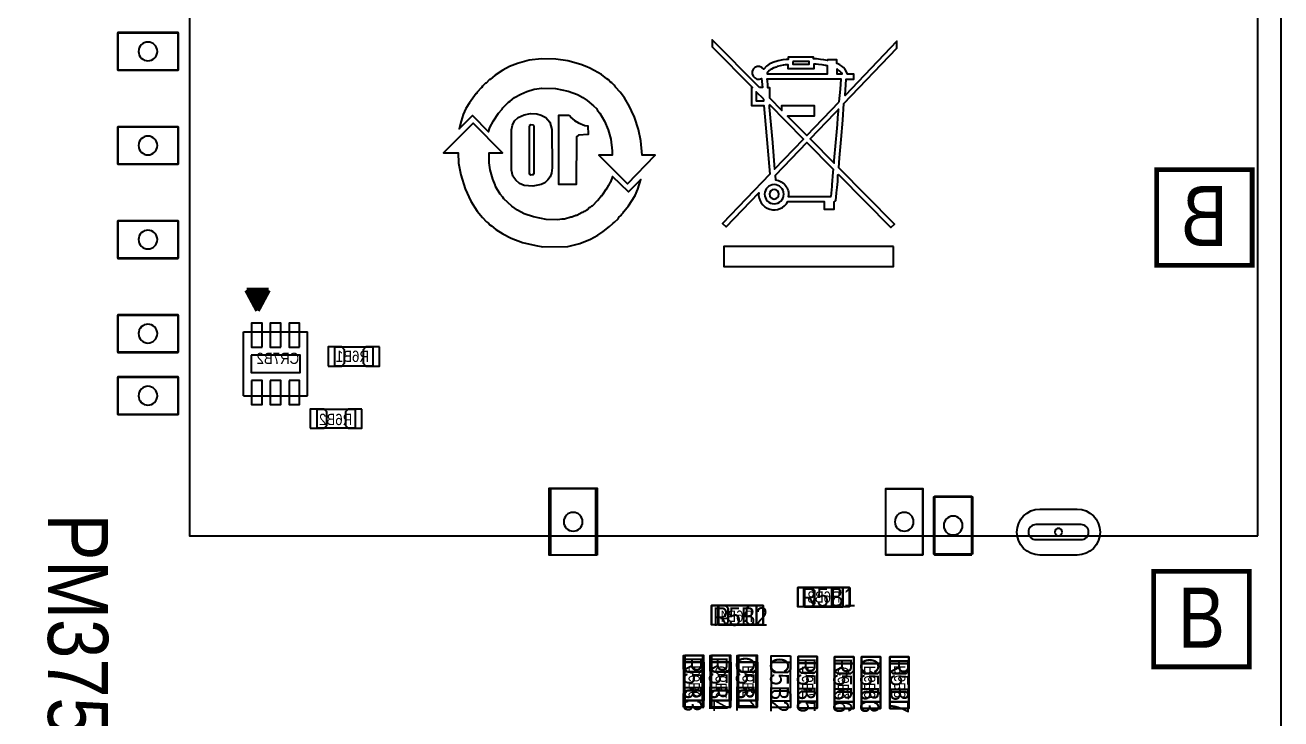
# Model space of a CAD drawing. Extents: x -11 to 122, y -5 to 122.
# Drawn here: x 88.62 to 122, y 71.59 to 90.03 of the extents above; entities that cross this region are included whole.
import ezdxf
from ezdxf.enums import TextEntityAlignment as Align

# ---------------------------------------------------------------- set-up
doc = ezdxf.new("R2010")
doc.units = 0
doc.header["$MEASUREMENT"] = 0
for name, color, linetype in [('BG_OUTLINE', 7, 'CONTINUOUS'), ('BG_SILKSCREEN_BOTTOM', 7, 'CONTINUOUS'), ('BG_SILKSCREEN_TOP', 7, 'CONTINUOUS'), ('PG_ASSEMBLY_BOTTOM', 7, 'CONTINUOUS'), ('PG_ASSEMBLY_TOP', 7, 'CONTINUOUS'), ('PIN_BOTTOM', 7, 'CONTINUOUS'), ('PIN_TOP', 7, 'CONTINUOUS'), ('RD_ASSEMBLY_BOTTOM', 7, 'CONTINUOUS'), ('RD_ASSEMBLY_TOP', 7, 'CONTINUOUS')]:
    doc.layers.add(name, color=color, linetype=linetype)

msp = doc.modelspace()

# ---------------------------------------------------------------- linework, layer by layer
at = {"layer": 'BG_OUTLINE'}
msp.add_lwpolyline([(-5, -5), (-5, 122), (122, 122), (122, -5)], close=True, dxfattribs=at)
at = {"layer": 'BG_SILKSCREEN_BOTTOM'}
for points in [[(108.139, 88.367), (106.884, 89.635), (106.884, 89.449), (107.956, 88.367), (107.93, 88.367), (107.93, 87.891), (108.259, 87.891), (108.353, 86.786), (108.42, 86.067), (107.163, 84.753), (107.256, 84.664), (108.121, 85.57, 0.816877), (108.898, 85.337), (109.862, 85.337), (109.862, 85.14), (110.125, 85.14), (110.125, 85.335), (110.152, 85.347), (110.168, 85.363), (110.176, 85.379), (110.181, 85.458), (110.193, 85.569), (110.209, 85.716), (110.222, 85.871), (110.229, 86.049), (110.235, 86.052), (110.242, 86.053), (110.248, 86.052), (111.637, 84.649), (111.73, 84.738), (110.25, 86.233), (110.272, 86.498), (110.317, 86.985), (110.356, 87.499), (110.387, 87.94), (111.796, 89.414), (111.796, 89.6), (110.417, 88.156), (110.446, 88.589), (110.648, 88.589), (110.648, 88.724), (110.481, 88.724), (110.456, 88.788), (110.419, 88.849), (110.375, 88.897), (110.328, 88.937), (110.276, 88.97), (110.227, 88.995), (110.199, 89.003), (110.199, 89.105), (109.953, 89.105), (109.953, 89.084), (109.856, 89.103), (109.76, 89.115), (109.654, 89.127), (109.581, 89.128), (109.581, 89.176), (108.904, 89.176), (108.904, 89.117), (108.85, 89.117), (108.762, 89.106), (108.642, 89.078), (108.5, 89.034), (108.396, 88.985), (108.329, 88.937), (108.254, 88.858, 2.208793), (108.198, 88.609), (108.219, 88.367)], [(110.052, 85.472), (110.072, 85.736), (110.075, 85.779), (110.102, 86.117), (110.103, 86.126), (110.109, 86.194), (109.401, 86.909), (108.557, 86.027), (108.566, 85.911), (108.567, 85.911, -0.435098), (108.909, 85.473), (108.909, 85.472)], [(108.789, 85.533, 1), (108.278, 85.533, 1)], [(108.661, 85.533, 1), (108.406, 85.533, 1)]]:
    msp.add_lwpolyline(points, format="xyb", close=True, dxfattribs=at)
for points in [[(103.054, 88.276), (103.302, 88.181), (103.445, 88.104), (103.559, 88.028), (103.731, 87.885), (103.807, 87.809), (103.836, 87.761), (103.903, 87.685), (104.027, 87.475), (104.122, 87.246), (104.189, 86.999), (104.227, 86.684), (104.227, 86.57), (103.876, 86.57), (104.636, 85.81), (105.371, 86.57), (105.028, 86.57), (104.989, 86.951), (104.923, 87.256), (104.818, 87.58), (104.742, 87.752), (104.684, 87.866), (104.551, 88.095), (104.436, 88.247), (104.313, 88.381), (104.284, 88.429), (104.217, 88.495), (104.17, 88.524), (104.131, 88.572), (104.084, 88.6), (103.941, 88.715), (103.75, 88.819), (103.636, 88.886), (103.55, 88.915), (103.397, 88.982), (103.045, 89.077), (102.73, 89.124), (102.349, 89.134), (102.025, 89.096), (101.71, 89.01), (101.5, 88.924), (101.319, 88.829), (101.119, 88.696), (100.986, 88.581), (100.967, 88.581), (100.881, 88.486), (100.862, 88.486), (100.785, 88.409), (100.757, 88.362), (100.747, 88.362), (100.642, 88.247), (100.623, 88.209), (100.614, 88.209), (100.433, 87.961), (100.337, 87.809), (100.263, 87.651), (100.212, 87.473), (100.161, 87.27), (100.517, 87.625), (100.939, 87.193), (100.976, 87.304), (101.071, 87.485), (101.205, 87.685), (101.3, 87.79), (101.319, 87.828), (101.472, 87.98), (101.52, 88.009), (101.634, 88.104), (101.796, 88.19), (101.958, 88.266), (102.158, 88.324), (102.358, 88.352), (102.721, 88.343)], [(109.712, 88.981), (109.646, 88.989), (109.583, 88.989), (109.583, 88.866), (108.907, 88.866), (108.907, 88.975), (108.822, 88.975), (108.778, 88.963), (108.768, 88.961), (108.694, 88.945), (108.615, 88.923), (108.589, 88.913), (108.534, 88.893), (108.526, 88.889), (108.508, 88.88), (108.464, 88.857), (108.43, 88.837), (108.401, 88.819), (108.372, 88.789), (108.359, 88.774), (108.345, 88.759), (108.345, 88.734), (109.949, 88.734), (109.949, 88.941), (109.911, 88.951), (109.908, 88.952), (109.894, 88.957), (109.81, 88.968)], [(109.029, 89.059), (109.029, 88.988), (109.463, 88.988), (109.463, 89.059)], [(110.339, 88.743), (110.331, 88.755), (110.305, 88.781), (110.282, 88.802), (110.245, 88.831), (110.214, 88.849), (110.198, 88.857), (110.198, 88.731), (110.341, 88.731)], [(110.262, 87.992), (110.293, 88.327), (110.31, 88.59), (108.34, 88.59), (108.343, 88.551), (108.353, 88.434), (108.356, 88.388), (108.357, 88.375), (108.358, 88.369), (108.358, 88.365), (108.405, 88.365), (108.405, 88.096), (108.74, 87.757), (108.74, 87.892), (109.598, 87.892), (109.598, 87.611), (108.885, 87.611), (109.399, 87.091)], [(108.255, 88.062), (108.053, 88.253), (108.053, 88.015), (108.255, 88.015)], [(108.405, 87.915), (108.405, 87.892), (108.396, 87.892), (108.4, 87.846), (108.488, 86.907), (108.489, 86.895), (108.544, 86.195), (109.312, 86.999)], [(110.24, 87.746), (110.244, 87.791), (110.232, 87.78), (110.138, 87.682), (109.488, 87.001), (110.123, 86.359), (110.129, 86.432), (110.146, 86.625), (110.154, 86.714), (110.213, 87.385), (110.226, 87.563)], [(102.225, 87.666), (102.339, 87.637), (102.463, 87.571), (102.568, 87.447), (102.625, 87.256), (102.635, 86.236), (102.616, 86.093), (102.578, 85.998), (102.52, 85.912), (102.435, 85.836), (102.339, 85.788), (102.12, 85.75), (101.891, 85.769), (101.767, 85.817), (101.663, 85.903), (101.586, 86.017), (101.548, 86.169), (101.548, 87.246), (101.577, 87.37), (101.634, 87.485), (101.729, 87.571), (101.891, 87.647), (102.053, 87.675)], [(103.083, 87.637), (103.102, 87.618), (103.121, 87.58), (103.226, 87.494), (103.331, 87.428), (103.502, 87.361), (103.578, 87.351), (103.588, 87.122), (103.331, 87.103), (103.283, 87.056), (103.273, 85.788), (102.806, 85.788), (102.806, 87.637)], [(101.253, 85.531), (101.129, 85.74), (101.119, 85.779), (101.052, 85.931), (100.986, 86.179), (100.957, 86.37), (100.957, 86.636), (101.311, 86.636), (100.53, 87.42), (99.747, 86.636), (100.137, 86.636), (100.147, 86.36), (100.204, 86.046), (100.318, 85.674), (100.471, 85.35), (100.642, 85.083), (100.785, 84.911), (100.89, 84.797), (100.938, 84.768), (100.976, 84.72), (101.024, 84.692), (101.138, 84.596), (101.319, 84.482), (101.539, 84.368), (101.844, 84.253), (102.196, 84.167), (102.387, 84.139), (103.045, 84.148), (103.369, 84.225), (103.655, 84.339), (103.845, 84.444), (103.988, 84.539), (104.16, 84.673), (104.246, 84.759), (104.293, 84.787), (104.389, 84.882), (104.417, 84.93), (104.465, 84.968), (104.484, 85.006), (104.522, 85.035), (104.541, 85.073), (104.665, 85.226), (104.837, 85.502), (104.911, 85.67), (104.987, 85.924), (104.657, 85.593), (104.237, 86.004), (104.179, 85.855), (104.17, 85.855), (104.131, 85.769), (104.122, 85.769), (104.093, 85.702), (104.084, 85.702), (104.065, 85.655), (104.055, 85.655), (103.979, 85.531), (103.969, 85.531), (103.95, 85.493), (103.941, 85.493), (103.845, 85.369), (103.836, 85.369), (103.693, 85.216), (103.674, 85.216), (103.645, 85.178), (103.626, 85.178), (103.569, 85.121), (103.55, 85.121), (103.493, 85.073), (103.474, 85.073), (103.445, 85.045), (103.426, 85.045), (103.292, 84.968), (103.264, 84.968), (103.159, 84.921), (103.13, 84.921), (102.959, 84.873), (102.892, 84.873), (102.787, 84.854), (102.473, 84.863), (102.139, 84.93), (101.891, 85.016), (101.71, 85.111), (101.558, 85.216), (101.348, 85.407), (101.319, 85.454)], [(102.025, 87.351), (102.025, 86.074), (102.063, 86.046), (102.12, 86.055), (102.139, 86.055), (102.149, 86.084), (102.158, 86.084), (102.158, 87.332), (102.13, 87.37), (102.063, 87.38)], [(111.704, 84.143), (107.194, 84.143), (107.194, 83.612), (111.704, 83.612)]]:
    msp.add_lwpolyline(points, close=True, dxfattribs=at)
at = {"layer": 'BG_SILKSCREEN_BOTTOM', "const_width": 0.127}
msp.add_lwpolyline([(121.238, 86.186), (118.698, 86.186), (118.698, 83.646), (121.238, 83.646)], close=True, dxfattribs=at)
at = {"layer": 'BG_SILKSCREEN_TOP', "const_width": 0.127}
msp.add_lwpolyline([(121.16, 75.513), (118.62, 75.513), (118.62, 72.973), (121.16, 72.973)], close=True, dxfattribs=at)
at = {"layer": 'PG_ASSEMBLY_BOTTOM', "const_width": 0.127}
for points in [[(95.094, 82.985), (94.51, 82.985)], [(94.51, 82.985), (94.802, 82.441)], [(94.561, 82.985), (94.561, 82.891)], [(94.627, 82.985), (94.627, 82.766)], [(94.694, 82.985), (94.694, 82.643)], [(94.77, 82.986), (94.72, 82.986)], [(94.77, 82.972), (94.745, 82.972)], [(94.761, 82.985), (94.761, 82.518)], [(94.802, 82.441), (95.094, 82.985)], [(94.828, 82.985), (94.828, 82.488)], [(94.894, 82.985), (94.894, 82.613)], [(94.961, 82.985), (94.961, 82.737)], [(95.028, 82.985), (95.028, 82.861)]]:
    msp.add_lwpolyline(points, dxfattribs=at)
at = {"layer": 'PG_ASSEMBLY_BOTTOM'}
for points in [[(94.431, 80.175), (94.431, 81.875)], [(94.431, 81.875), (96.131, 81.875)], [(96.131, 80.175), (96.131, 81.875)], [(94.431, 80.175), (96.131, 80.175)]]:
    msp.add_lwpolyline(points, dxfattribs=at)
for points in [[(96.854, 81.473), (97.87, 81.473), (97.87, 80.965), (96.854, 80.965)], [(96.383, 79.823), (97.399, 79.823), (97.399, 79.315), (96.383, 79.315)], [(109.34, 75.081), (110.356, 75.081), (110.356, 74.573), (109.34, 74.573)], [(108.06, 74.096), (107.044, 74.096), (107.044, 74.604), (108.06, 74.604)], [(106.663, 73.098), (106.663, 72.082), (106.155, 72.082), (106.155, 73.098)], [(107.378, 73.098), (107.378, 72.082), (106.87, 72.082), (106.87, 73.098)], [(107.585, 72.082), (107.585, 73.098), (108.093, 73.098), (108.093, 72.082)], [(109.679, 73.072), (109.679, 72.056), (109.171, 72.056), (109.171, 73.072)], [(110.646, 73.061), (110.646, 72.045), (110.138, 72.045), (110.138, 73.061)], [(110.853, 72.045), (110.853, 73.061), (111.361, 73.061), (111.361, 72.045)], [(112.115, 73.061), (112.115, 72.045), (111.607, 72.045), (111.607, 73.061)]]:
    msp.add_lwpolyline(points, close=True, dxfattribs=at)
at = {"layer": 'PG_ASSEMBLY_TOP'}
for points in [[(121.39, 76.453), (121.39, 104.603), (92.99, 104.603), (92.99, 76.453)], [(92.69, 88.828), (92.69, 89.828), (91.09, 89.828), (91.09, 88.828)], [(92.69, 86.328), (92.69, 87.328), (91.09, 87.328), (91.09, 86.328)], [(92.69, 83.828), (92.69, 84.828), (91.09, 84.828), (91.09, 83.828)], [(92.69, 81.328), (92.69, 82.328), (91.09, 82.328), (91.09, 81.328)], [(92.69, 79.678), (92.69, 80.678), (91.09, 80.678), (91.09, 79.678)], [(103.79, 75.953), (103.79, 77.703), (102.59, 77.703), (102.59, 75.953)], [(112.49, 75.953), (112.49, 77.703), (111.49, 77.703), (111.49, 75.953)], [(113.79, 75.953), (113.79, 77.503), (112.79, 77.503), (112.79, 75.953)], [(110.356, 75.079), (109.34, 75.079), (109.34, 74.571), (110.356, 74.571)], [(107.049, 74.092), (108.065, 74.092), (108.065, 74.6), (107.049, 74.6)], [(106.627, 72.082), (106.627, 73.098), (106.119, 73.098), (106.119, 72.082)], [(106.834, 73.098), (106.834, 72.082), (107.342, 72.082), (107.342, 73.098)], [(107.549, 73.098), (107.549, 72.082), (108.057, 72.082), (108.057, 73.098)], [(108.964, 72.069), (108.964, 73.085), (108.456, 73.085), (108.456, 72.069)], [(109.171, 73.072), (109.171, 72.056), (109.679, 72.056), (109.679, 73.072)], [(110.138, 73.061), (110.138, 72.045), (110.646, 72.045), (110.646, 73.061)], [(110.853, 73.061), (110.853, 72.045), (111.361, 72.045), (111.361, 73.061)], [(112.115, 72.045), (112.115, 73.061), (111.607, 73.061), (111.607, 72.045)]]:
    msp.add_lwpolyline(points, close=True, dxfattribs=at)
for points in [[(92.14, 89.328, 1), (91.64, 89.328, 1)], [(92.14, 86.828, 1), (91.64, 86.828, 1)], [(92.14, 84.328, 1), (91.64, 84.328, 1)], [(92.14, 81.828, 1), (91.64, 81.828, 1)], [(92.14, 80.178, 1), (91.64, 80.178, 1)], [(103.44, 76.828, 1), (102.94, 76.828, 1)], [(112.24, 76.828, 1), (111.74, 76.828, 1)], [(113.54, 76.728, 1), (113.04, 76.728, 1)], [(116.89, 76.553, 0.414214), (116.69, 76.753), (115.49, 76.753, 0.414214), (115.29, 76.553, 0.414214), (115.49, 76.353), (116.69, 76.353, 0.414214)], [(116.19, 76.553, 1), (115.99, 76.553, 1)]]:
    msp.add_lwpolyline(points, format="xyb", close=True, dxfattribs=at)
at = {"layer": 'PIN_BOTTOM'}
for points in [[(94.921, 81.465), (94.921, 82.105), (94.641, 82.105), (94.641, 81.465)], [(95.421, 81.465), (95.421, 82.105), (95.141, 82.105), (95.141, 81.465)], [(95.921, 81.465), (95.921, 82.105), (95.641, 82.105), (95.641, 81.465)], [(96.676, 80.965), (97.04, 80.965), (97.116, 81.041), (97.116, 81.397), (97.04, 81.473), (96.676, 81.473)], [(98.048, 81.473), (97.684, 81.473), (97.608, 81.397), (97.608, 81.041), (97.684, 80.965), (98.048, 80.965)], [(94.631, 81.255), (94.631, 80.795), (95.931, 80.795), (95.931, 81.255)], [(94.641, 80.585), (94.641, 79.945), (94.921, 79.945), (94.921, 80.585)], [(95.141, 80.585), (95.141, 79.945), (95.421, 79.945), (95.421, 80.585)], [(95.641, 80.585), (95.641, 79.945), (95.921, 79.945), (95.921, 80.585)], [(96.205, 79.315), (96.569, 79.315), (96.645, 79.391), (96.645, 79.747), (96.569, 79.823), (96.205, 79.823)], [(97.577, 79.823), (97.213, 79.823), (97.137, 79.747), (97.137, 79.391), (97.213, 79.315), (97.577, 79.315)], [(109.162, 74.573), (109.526, 74.573), (109.602, 74.649), (109.602, 75.005), (109.526, 75.081), (109.162, 75.081)], [(110.534, 75.081), (110.17, 75.081), (110.094, 75.005), (110.094, 74.649), (110.17, 74.573), (110.534, 74.573)], [(106.866, 74.096), (107.23, 74.096), (107.306, 74.172), (107.306, 74.528), (107.23, 74.604), (106.866, 74.604)], [(108.238, 74.604), (107.874, 74.604), (107.798, 74.528), (107.798, 74.172), (107.874, 74.096), (108.238, 74.096)], [(106.155, 73.276), (106.155, 72.912), (106.231, 72.836), (106.587, 72.836), (106.663, 72.912), (106.663, 73.276)], [(106.87, 73.276), (106.87, 72.912), (106.946, 72.836), (107.302, 72.836), (107.378, 72.912), (107.378, 73.276)], [(107.585, 73.276), (107.585, 72.912), (107.661, 72.836), (108.017, 72.836), (108.093, 72.912), (108.093, 73.276)], [(109.171, 73.25), (109.171, 72.886), (109.247, 72.81), (109.603, 72.81), (109.679, 72.886), (109.679, 73.25)], [(110.138, 73.239), (110.138, 72.875), (110.214, 72.799), (110.57, 72.799), (110.646, 72.875), (110.646, 73.239)], [(110.853, 73.239), (110.853, 72.875), (110.929, 72.799), (111.285, 72.799), (111.361, 72.875), (111.361, 73.239)], [(111.607, 73.239), (111.607, 72.875), (111.683, 72.799), (112.039, 72.799), (112.115, 72.875), (112.115, 73.239)], [(106.663, 71.904), (106.663, 72.268), (106.587, 72.344), (106.231, 72.344), (106.155, 72.268), (106.155, 71.904)], [(107.378, 71.904), (107.378, 72.268), (107.302, 72.344), (106.946, 72.344), (106.87, 72.268), (106.87, 71.904)], [(108.093, 71.904), (108.093, 72.268), (108.017, 72.344), (107.661, 72.344), (107.585, 72.268), (107.585, 71.904)], [(109.679, 71.878), (109.679, 72.242), (109.603, 72.318), (109.247, 72.318), (109.171, 72.242), (109.171, 71.878)], [(110.646, 71.867), (110.646, 72.231), (110.57, 72.307), (110.214, 72.307), (110.138, 72.231), (110.138, 71.867)], [(111.361, 71.867), (111.361, 72.231), (111.285, 72.307), (110.929, 72.307), (110.853, 72.231), (110.853, 71.867)], [(112.115, 71.867), (112.115, 72.231), (112.039, 72.307), (111.683, 72.307), (111.607, 72.231), (111.607, 71.867)]]:
    msp.add_lwpolyline(points, close=True, dxfattribs=at)
msp.add_lwpolyline([(115.595, 77.163), (116.585, 77.163, -1), (116.585, 75.943), (115.595, 75.943, -1)], format="xyb", close=True, dxfattribs=at)
at = {"layer": 'PIN_TOP'}
for points in [[(91.09, 88.833), (91.09, 89.823), (92.69, 89.823), (92.69, 88.833)], [(91.09, 86.333), (91.09, 87.323), (92.69, 87.323), (92.69, 86.333)], [(91.09, 83.833), (91.09, 84.823), (92.69, 84.823), (92.69, 83.833)], [(91.09, 81.333), (91.09, 82.323), (92.69, 82.323), (92.69, 81.333)], [(91.09, 79.683), (91.09, 80.673), (92.69, 80.673), (92.69, 79.683)], [(103.825, 75.938), (102.555, 75.938), (102.555, 77.718), (103.825, 77.718)], [(112.475, 75.953), (111.505, 75.953), (111.505, 77.703), (112.475, 77.703)], [(113.8, 75.968), (112.78, 75.968), (112.78, 77.488), (113.8, 77.488)], [(109.162, 75.079), (109.526, 75.079), (109.602, 75.003), (109.602, 74.647), (109.526, 74.571), (109.162, 74.571)], [(110.534, 74.571), (110.17, 74.571), (110.094, 74.647), (110.094, 75.003), (110.17, 75.079), (110.534, 75.079)], [(106.871, 74.6), (107.235, 74.6), (107.311, 74.524), (107.311, 74.168), (107.235, 74.092), (106.871, 74.092)], [(108.243, 74.092), (107.879, 74.092), (107.803, 74.168), (107.803, 74.524), (107.879, 74.6), (108.243, 74.6)], [(106.627, 73.276), (106.627, 72.912), (106.551, 72.836), (106.195, 72.836), (106.119, 72.912), (106.119, 73.276)], [(107.342, 73.276), (107.342, 72.912), (107.266, 72.836), (106.91, 72.836), (106.834, 72.912), (106.834, 73.276)], [(108.057, 73.276), (108.057, 72.912), (107.981, 72.836), (107.625, 72.836), (107.549, 72.912), (107.549, 73.276)], [(108.964, 73.263), (108.964, 72.899), (108.888, 72.823), (108.532, 72.823), (108.456, 72.899), (108.456, 73.263)], [(109.679, 73.25), (109.679, 72.886), (109.603, 72.81), (109.247, 72.81), (109.171, 72.886), (109.171, 73.25)], [(110.646, 73.239), (110.646, 72.875), (110.57, 72.799), (110.214, 72.799), (110.138, 72.875), (110.138, 73.239)], [(111.361, 73.239), (111.361, 72.875), (111.285, 72.799), (110.929, 72.799), (110.853, 72.875), (110.853, 73.239)], [(112.115, 73.239), (112.115, 72.875), (112.039, 72.799), (111.683, 72.799), (111.607, 72.875), (111.607, 73.239)], [(106.119, 71.904), (106.119, 72.268), (106.195, 72.344), (106.551, 72.344), (106.627, 72.268), (106.627, 71.904)], [(106.834, 71.904), (106.834, 72.268), (106.91, 72.344), (107.266, 72.344), (107.342, 72.268), (107.342, 71.904)], [(107.549, 71.904), (107.549, 72.268), (107.625, 72.344), (107.981, 72.344), (108.057, 72.268), (108.057, 71.904)], [(108.456, 71.891), (108.456, 72.255), (108.532, 72.331), (108.888, 72.331), (108.964, 72.255), (108.964, 71.891)], [(109.171, 71.878), (109.171, 72.242), (109.247, 72.318), (109.603, 72.318), (109.679, 72.242), (109.679, 71.878)], [(110.138, 71.867), (110.138, 72.231), (110.214, 72.307), (110.57, 72.307), (110.646, 72.231), (110.646, 71.867)], [(110.853, 71.867), (110.853, 72.231), (110.929, 72.307), (111.285, 72.307), (111.361, 72.231), (111.361, 71.867)], [(111.607, 71.867), (111.607, 72.231), (111.683, 72.307), (112.039, 72.307), (112.115, 72.231), (112.115, 71.867)]]:
    msp.add_lwpolyline(points, close=True, dxfattribs=at)
msp.add_lwpolyline([(115.595, 77.163), (116.585, 77.163, -1), (116.585, 75.943), (115.595, 75.943, -1)], format="xyb", close=True, dxfattribs=at)

# ---------------------------------------------------------------- texts
at = {"layer": 'BG_SILKSCREEN_BOTTOM', "text_generation_flag": 2, "width": 0.875}
msp.add_text('B', height=1.6, dxfattribs=at).set_placement((119.968, 84.154), align=Align.CENTER)
at = {"layer": 'BG_SILKSCREEN_TOP', "width": 0.875}
msp.add_text('PM375 DEV KIT', height=1.6, rotation=270, dxfattribs=at).set_placement((89.232, 77.051))
msp.add_text('B', height=1.6, dxfattribs=at).set_placement((119.89, 73.481), align=Align.CENTER)
at = {"layer": 'RD_ASSEMBLY_BOTTOM', "text_generation_flag": 2, "width": 0.876667}
for s, p in [('CR7B2', (95.342, 81.021)), ('R6B1', (97.323, 81.076)), ('R6B2', (96.877, 79.398)), ('R6B3', (109.857, 74.678)), ('R6B4', (107.532, 74.169))]:
    msp.add_text(s, height=0.3, dxfattribs=at).set_placement(p, align=Align.CENTER)
for s, p in [('R6B6', (106.558, 72.577)), ('C6B1', (107.274, 72.563)), ('R6B5', (107.989, 72.577)), ('R6B7', (109.571, 72.563)), ('C6B2', (110.521, 72.535)), ('R6B9', (111.222, 72.563)), ('R6B8', (112.02, 72.577))]:
    msp.add_text(s, height=0.3, rotation=90, dxfattribs=at).set_placement(p, align=Align.CENTER)
at = {"layer": 'RD_ASSEMBLY_TOP', "width": 0.876}
for s, p in [('R5B1', (109.971, 74.573)), ('R5B2', (107.633, 74.058))]:
    msp.add_text(s, height=0.5, dxfattribs=at).set_placement(p, align=Align.CENTER)
for s, p in [('R5B3', (106.114, 72.514)), ('R5B4', (106.8, 72.514)), ('C5B1', (107.515, 72.514)), ('C5B2', (108.423, 72.492)), ('R5B5', (109.137, 72.488)), ('R5B6', (110.104, 72.477)), ('C5B3', (110.819, 72.477)), ('R5B7', (111.619, 72.469))]:
    msp.add_text(s, height=0.5, rotation=270, dxfattribs=at).set_placement(p, align=Align.CENTER)

doc.saveas('drawing.dxf')
